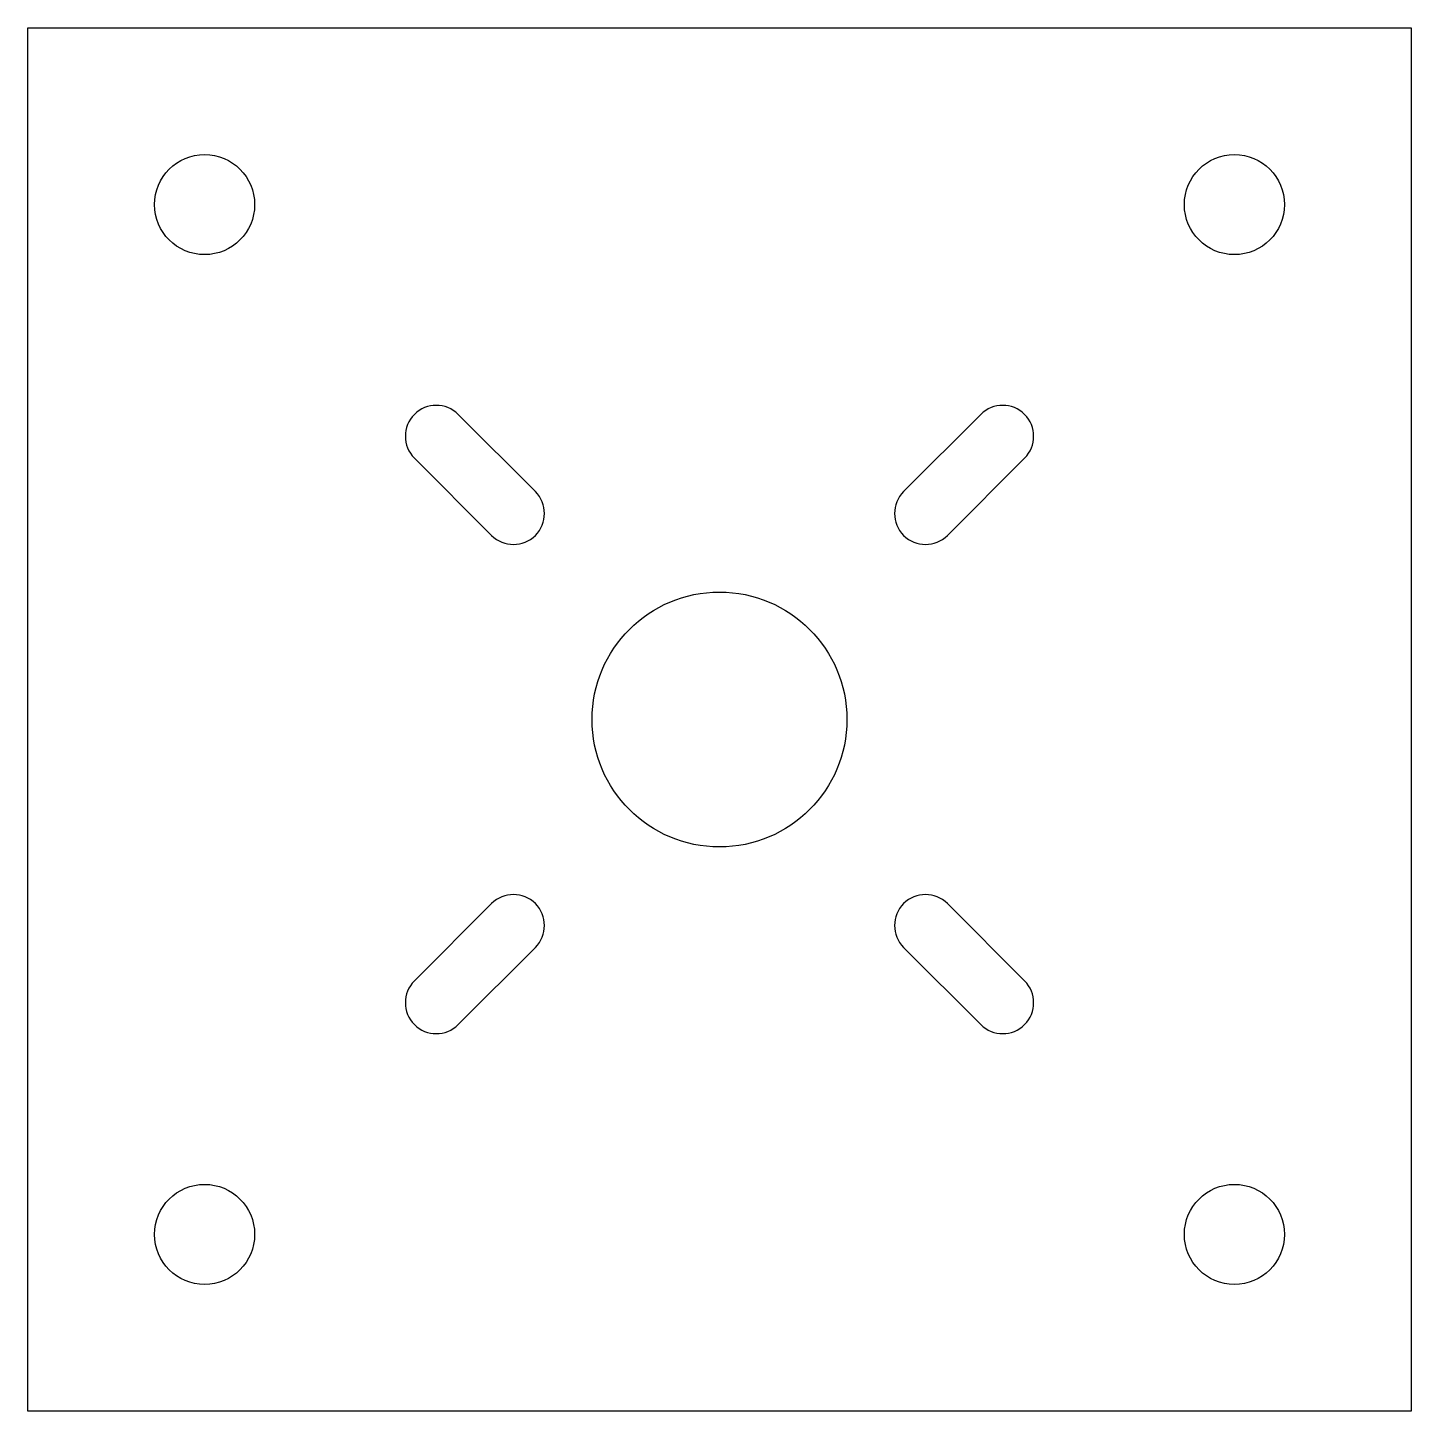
# Model space of a CAD drawing. Header units: millimetres. Extents: x -38 to 38, y -38 to 38.
import ezdxf

# ---------------------------------------------------------------- set-up
doc = ezdxf.new("R2010")
doc.units = ezdxf.units.MM
doc.layers.add('CORTE', color=1, linetype='Continuous')

msp = doc.modelspace()

# ---------------------------------------------------------------- linework, layer by layer
at = {"layer": 'CORTE'}
for p, q in [((-38, -38), (-38, 38)), ((-38, 38), (38, 38)), ((38, 38), (38, -38)), ((-10.112, 12.516), (-14.354, 16.758)), ((14.354, 16.758), (10.112, 12.516)), ((-16.758, 14.354), (-12.516, 10.112)), ((12.516, 10.112), (16.758, 14.354)), ((-12.516, -10.112), (-16.758, -14.354)), ((16.758, -14.354), (12.516, -10.112)), ((-14.354, -16.758), (-10.112, -12.516)), ((10.112, -12.516), (14.354, -16.758)), ((38, -38), (-38, -38))]:
    msp.add_line(p, q, dxfattribs=at)
for centre, radius in [((-28.284, 28.284), 2.75), ((28.284, 28.284), 2.75), ((0, 0), 7), ((-28.284, -28.284), 2.75), ((28.284, -28.284), 2.75)]:
    msp.add_circle(centre, radius, dxfattribs=at)
for centre, start, end in [((-15.556, 15.556), 45, 225), ((15.556, 15.556), -45, 135), ((-11.314, 11.314), -135, 45), ((11.314, 11.314), 135, 315), ((-11.314, -11.314), -45, 135), ((11.314, -11.314), 45, 225), ((-15.556, -15.556), 135, 315), ((15.556, -15.556), -135, 45)]:
    msp.add_arc(centre, 1.7, start, end, dxfattribs=at)

doc.saveas('drawing.dxf')
